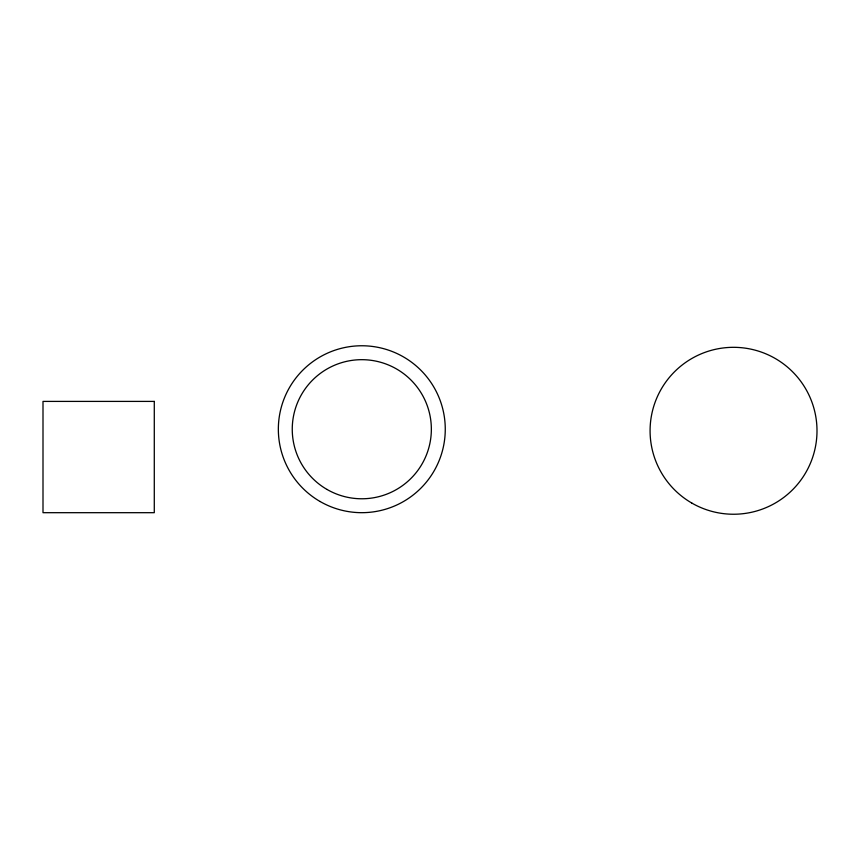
<?xml version="1.0" encoding="UTF-8"?>
<svg xmlns="http://www.w3.org/2000/svg" width="860" height="860" viewBox="0 0 860 860"><rect width="100%" height="100%" fill="white"/><g stroke="black" fill="none" stroke-linecap="round" stroke-linejoin="round"><path stroke-width="1.29" d="M154.284 401.405L43 401.405L43 512.689L154.284 512.689L154.284 401.405M691.805 503.057A83.463 83.463 0 0 0 817 430.774A83.463 83.463 0 0 0 691.805 358.502A83.463 83.463 0 0 0 691.805 503.057M320.07 501.498A83.463 83.463 0 0 0 445.265 429.226A83.463 83.463 0 0 0 320.07 356.943A83.463 83.463 0 0 0 320.07 501.498M327.026 489.458A69.552 69.552 0 0 0 431.354 429.226A69.552 69.552 0 0 0 327.026 368.994A69.552 69.552 0 0 0 327.026 489.458"/></g></svg>
